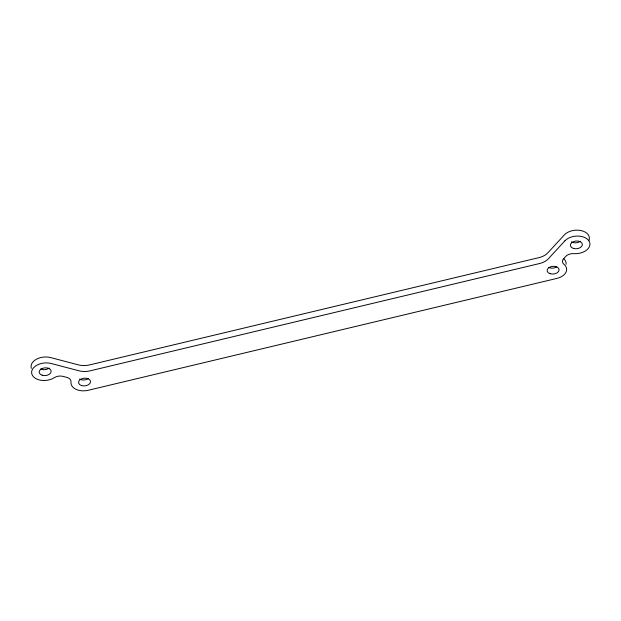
<?xml version="1.0" encoding="UTF-8"?>
<svg xmlns="http://www.w3.org/2000/svg" width="621" height="621" viewBox="0 0 621 621"><rect width="100%" height="100%" fill="white"/><g stroke="black" fill="none" stroke-linecap="round" stroke-linejoin="round"><path stroke-width="0.93" d="M563.449 258.429A13.6 8.764 -5.3 0 1 566.073 264.305M588.91 240.599A13.6 8.764 -5.3 0 0 581.303 230.632A13.6 8.764 -5.3 0 0 564.334 234.917L547.854 252.832A15.533 10.006 -5.3 0 1 538.974 257.63L89.517 364.931A15.533 10.006 -5.3 0 1 78.456 364.892L50.58 357.564A13.6 8.764 -5.3 0 0 36.274 359.303A13.6 8.764 -5.3 0 0 31.345 368.323M88.524 378.414A6.016 3.873 -5.3 0 1 79.62 379.035M49.152 368.082A6.016 3.873 -5.3 0 1 40.683 368.928M580.371 241.266A6.016 3.873 -5.3 0 1 571.46 241.864M556.657 266.875A6.016 3.873 -5.3 0 1 548.622 267.403M564.885 240.832L548.405 258.747A15.533 10.006 -5.3 0 1 539.525 263.545L90.068 370.846A15.533 10.006 -5.3 0 1 79.007 370.807L51.132 363.479A13.6 8.764 -5.3 0 0 33.813 367.5A13.6 8.764 -5.3 0 0 36.391 378.872A13.6 8.764 -5.3 0 0 54.353 377.661A7.763 4.999 -5.3 0 1 63 376.38L66.688 377.351A7.763 4.999 -5.3 0 1 71.004 382.039A13.6 8.764 -5.3 0 0 88.244 390.283L556.827 278.418A13.6 8.764 -5.3 0 0 564 264.344A7.763 4.999 -5.3 0 1 563.651 258.709L565.832 256.341A7.763 4.999 -5.3 0 1 573.843 253.647A13.6 8.764 -5.3 0 0 589.298 246.879A13.6 8.764 -5.3 0 0 582.11 236.609A13.6 8.764 -5.3 0 0 564.885 240.832M81.553 385.571A6.016 3.873 -5.3 0 0 90.526 381.69A6.016 3.873 -5.3 0 0 81.498 378.849A6.016 3.873 -5.3 0 0 81.553 385.571M42.158 375.224A6.016 3.873 -5.3 0 0 51.17 371.374A6.016 3.873 -5.3 0 0 42.174 368.486A6.016 3.873 -5.3 0 0 42.158 375.224M573.377 248.408A6.016 3.873 -5.3 0 0 582.382 244.558A6.016 3.873 -5.3 0 0 573.385 241.67A6.016 3.873 -5.3 0 0 573.377 248.408M550.051 273.682A6.016 3.873 -5.3 0 0 559.11 269.887A6.016 3.873 -5.3 0 0 550.159 266.945A6.016 3.873 -5.3 0 0 550.051 273.682"/></g></svg>
